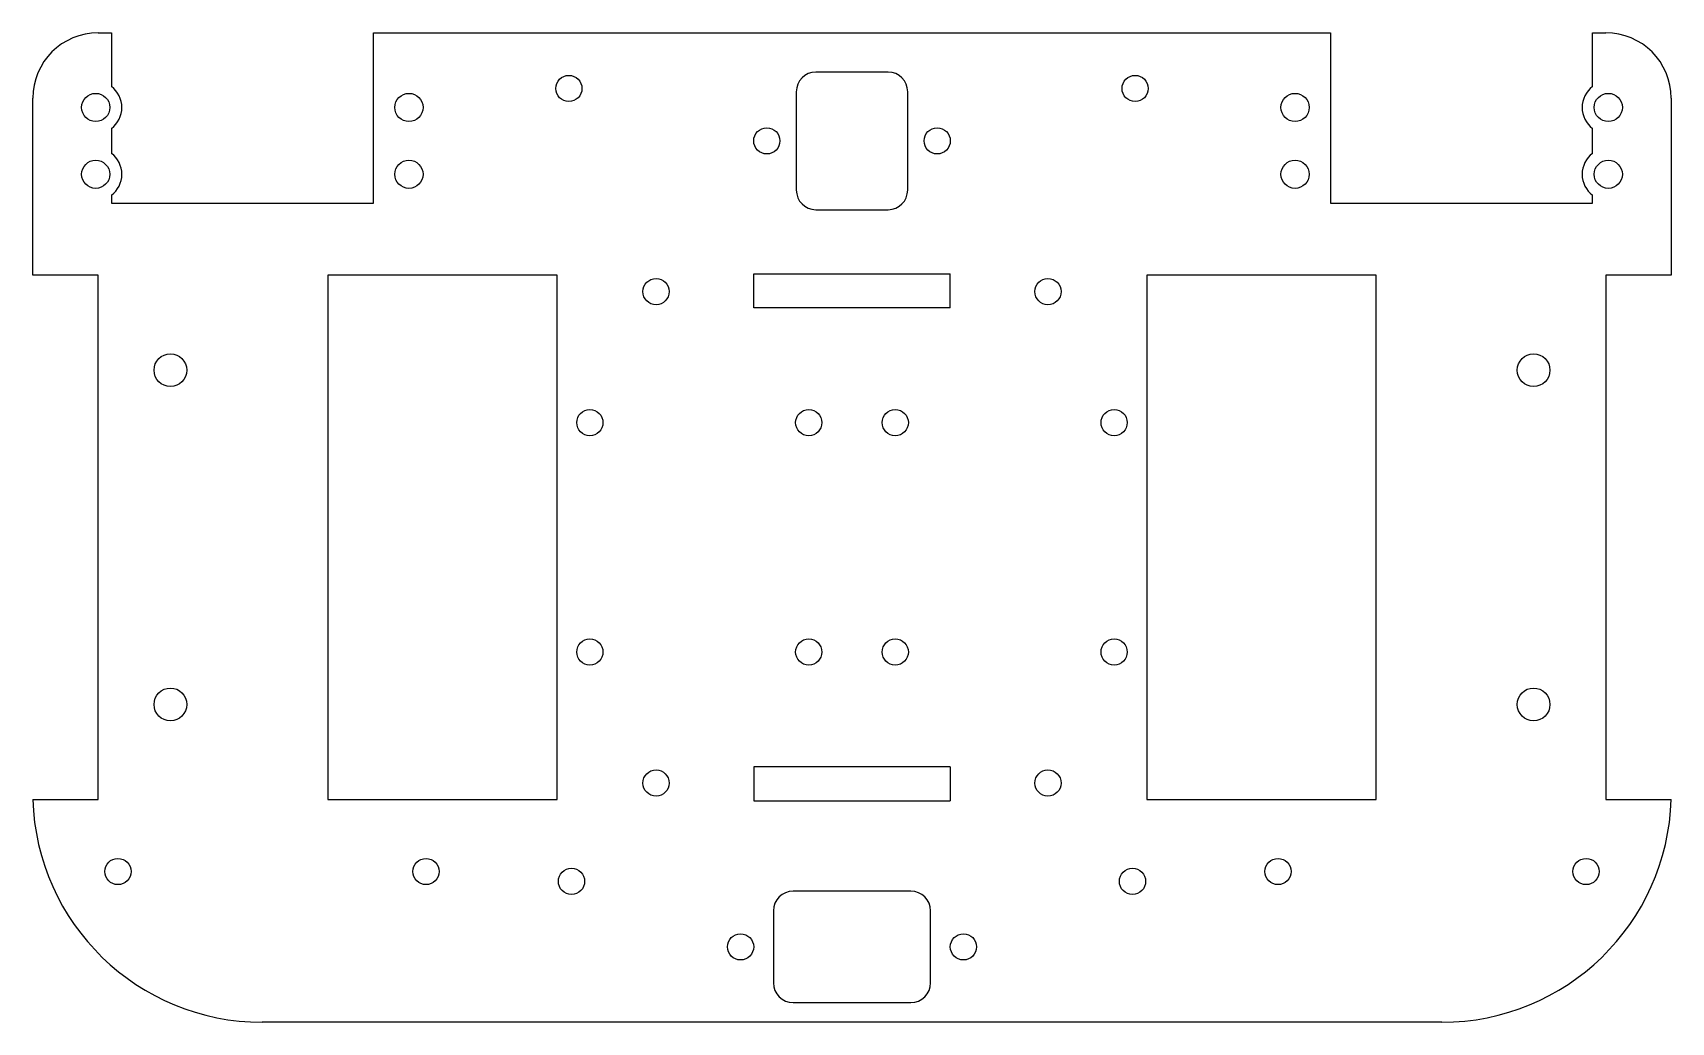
# Model space of a CAD drawing. Header units: millimetres. Extents: x -125 to 125, y -74 to 77.
import ezdxf

# ---------------------------------------------------------------- set-up
doc = ezdxf.new("R2010")
doc.units = ezdxf.units.MM

msp = doc.modelspace()

# ---------------------------------------------------------------- linework, layer by layer
at = {"color": 7, "linetype": 'Continuous', "lineweight": 25}
for p, q in [((-115, 77), (-113, 77)), ((-113, 77), (-113, 68.8)), ((-73, 51), (-73, 77)), ((-73, 77), (73, 77)), ((73, 77), (73, 51)), ((113, 77), (115, 77)), ((113, 68.8), (113, 77)), ((5.5, 71), (-5.5, 71)), ((-8.5, 68), (-8.5, 53)), ((8.5, 53), (8.5, 68)), ((-125, 40), (-125, 67)), ((125, 67), (125, 40)), ((-113, 62.4), (-113, 58.6)), ((113, 58.6), (113, 62.4)), ((-113, 52.2), (-113, 51)), ((-113, 51), (-73, 51)), ((73, 51), (113, 51)), ((113, 51), (113, 52.2)), ((-5.5, 50), (5.5, 50)), ((-15, 40.2), (15, 40.2)), ((-15, 35), (-15, 40.2)), ((15, 35), (15, 40.2)), ((-115, 40), (-125, 40)), ((-115, -40), (-115, 40)), ((-45, 40), (-80, 40)), ((-80, 40), (-80, -40)), ((-45, -40), (-45, 40)), ((45, 40), (45, -40)), ((80, 40), (45, 40)), ((80, -40), (80, 40)), ((125, 40), (115, 40)), ((115, 40), (115, -40)), ((15, 35), (-15, 35)), ((-15, -35), (-15, -40.2)), ((15, -35), (-15, -35)), ((15, -35), (15, -40.2)), ((-124.99, -40), (-115, -40)), ((115, -40), (124.99, -40)), ((-80, -40), (-45, -40)), ((-15, -40.2), (15, -40.2)), ((45, -40), (80, -40)), ((9, -54), (-9, -54)), ((-12, -57), (-12, -68)), ((12, -68), (12, -57)), ((-9, -71), (9, -71)), ((90, -74), (-90, -74))]:
    msp.add_line(p, q, dxfattribs=at)
for centre, radius in [((-43.2, 68.5), 2), ((43.2, 68.5), 2), ((-115.4, 65.6), 2.15), ((-67.6, 65.6), 2.15), ((67.6, 65.6), 2.15), ((115.4, 65.6), 2.15), ((-13, 60.5), 2), ((13, 60.5), 2), ((-115.4, 55.4), 2.15), ((-67.6, 55.4), 2.15), ((67.6, 55.4), 2.15), ((115.4, 55.4), 2.15), ((-29.9, 37.5), 2), ((29.9, 37.5), 2), ((-104, 25.5), 2.5), ((104, 25.5), 2.5), ((-40, 17.5), 2), ((-6.6, 17.5), 2), ((6.6, 17.5), 2), ((40, 17.5), 2), ((-40, -17.5), 2), ((-6.6, -17.5), 2), ((6.6, -17.5), 2), ((40, -17.5), 2), ((-104, -25.5), 2.5), ((104, -25.5), 2.5), ((-29.9, -37.5), 2), ((29.9, -37.5), 2), ((-112, -51), 2), ((-65, -51), 2), ((65, -51), 2), ((112, -51), 2), ((-42.8, -52.5), 2), ((42.8, -52.5), 2), ((-17, -62.5), 2), ((17, -62.5), 2)]:
    msp.add_circle(centre, radius, dxfattribs=at)
for centre, radius, start, end in [((-115, 67), 10, 90, 180), ((115, 67), 10, 0, 90), ((-5.5, 68), 3, 90, 180), ((5.5, 68), 3, 0, 90), ((-115.4, 65.6), 4, 306.8699, 53.1301), ((115.4, 65.6), 4, 126.8699, 233.1301), ((-115.4, 55.4), 4, 306.8699, 53.1301), ((115.4, 55.4), 4, 126.8699, 233.1301), ((-5.5, 53), 3, 180, 270), ((5.5, 53), 3, 270, 0), ((-90, -39), 35, 181.6372, 270), ((90, -39), 35, 270, 358.3628), ((-9, -57), 3, 90, 180), ((9, -57), 3, 0, 90), ((-9, -68), 3, 180, 270), ((9, -68), 3, 270, 0)]:
    msp.add_arc(centre, radius, start, end, dxfattribs=at)

doc.saveas('drawing.dxf')
